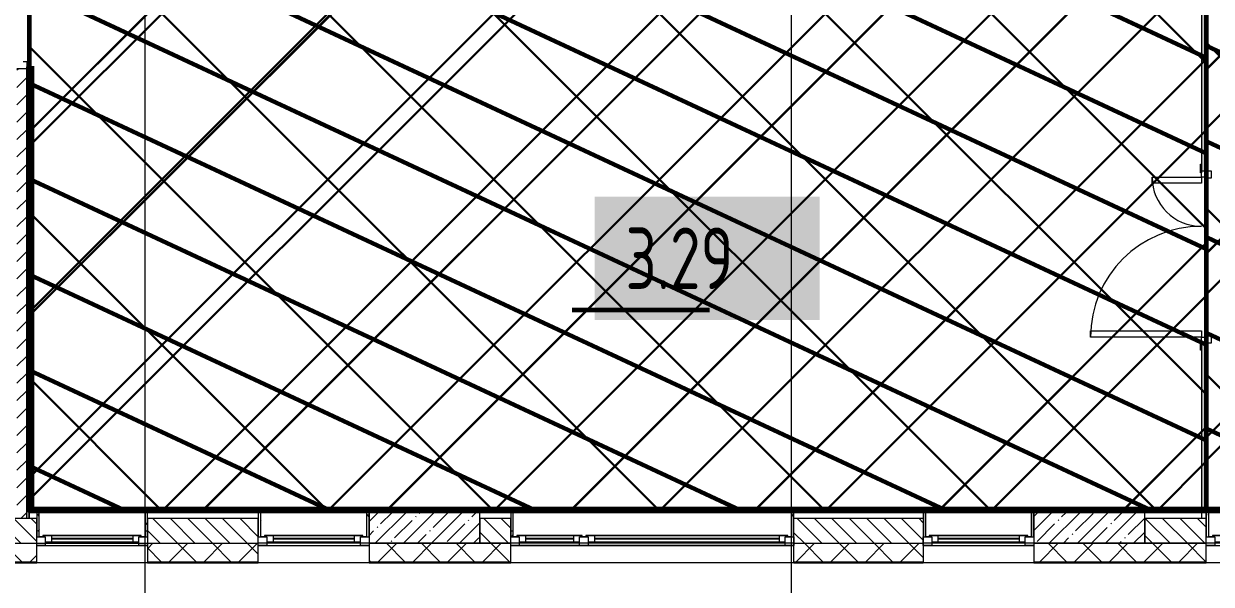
# Model space of a CAD drawing. Header units: millimetres. Extents: x -164500 to 426394, y -51911 to 102118.
# Drawn here: x 398952 to 408598, y -433 to 4121 of the extents above; entities that cross this region are included whole.
import ezdxf

# ---------------------------------------------------------------- set-up
doc = ezdxf.new("R2010")
doc.units = ezdxf.units.MM
for name, color, linetype, lineweight in [('0) шлифовка', 5, 'Continuous', 60), ('1.4) Плинтус ПЛ-4', 6, 'Continuous', 60), ('5.2) Л-1 Линолеум', 100, 'Continuous', 30), ('7.7) Плинтус', 222, 'Continuous', 90), ('A-GLAZ', 7, 'Continuous', 9), ('A-GLAZ-1', 7, 'Continuous', 5), ('A-WALL', 7, 'Continuous', 5), ('I-WALL', 7, 'Continuous', 5), ('S-COLS', 7, 'Continuous', 9), ('S-COLS-1', 7, 'Continuous', 5), ('Оси', 7, 'Continuous', 9)]:
    doc.layers.add(name, color=color, linetype=linetype, lineweight=lineweight)
for name, color, linetype in [('2) защита вин плитк', 6, 'Continuous'), ('3.1) Наливной пол', 3, 'Continuous'), ('3.2.3) Нал-ой пол 4 вып', 3, 'Continuous')]:
    doc.layers.add(name, color=color, linetype=linetype)
doc.layers.add('A-AREA-PATT-3', color=7, linetype='Continuous', lineweight=5, true_color=0xe6fae8, transparency=1)
for name, color, linetype, lineweight, true_color in [('A-DOOR-1', 7, 'Continuous', 5, 0xc0c0c0), ('A-DOOR-FRAM-1', 7, 'Continuous', 5, 0xc0c0c0), ('A-WALL-1', 9, 'Continuous', 5, 0x808080), ('A-WALL-FNSH-1', 9, 'Continuous', 5, 0x808080)]:
    doc.layers.add(name, color=color, linetype=linetype, lineweight=lineweight, true_color=true_color)
doc.styles.add('СПДС', font='ГОСТ тип А.ttf', dxfattribs={"width": 0.9})
pattern_1 = [(45, (289227.4, 1e-08), (-114.04925, 114.04925), []), (45, (289341.45, 1e-08), (-114.04925, 114.04925), [201.612, -40.322, 6.706, -33.617])]
pattern_2 = [(0, (289227.4, 1e-08), (243.84, 60.96), [20.117, -162.763, 20.117, -162.763, -975.36]), (0, (289227.4, 1e-08), (243.84, 60.96), [-365.76, 20.117, -345.643, 20.117, -162.763, -426.72]), (0, (289227.4, 1e-08), (243.84, 60.96), [-914.4, 20.117, -101.803, 20.117, -284.683]), (120, (289318.84, 30.48), (-174.71291, 180.691634), [20.117, -162.763, 20.117, -162.763, -975.36]), (120, (289318.84, 30.48), (-174.71291, 180.691634), [-365.76, 20.117, -345.643, 20.117, -162.763, -426.72]), (120, (289318.84, 30.48), (-174.71291, 180.691634), [-914.4, 20.117, -101.803, 20.117, -284.683]), (240, (289349.32, 152.4), (-69.12709, -241.651634), [20.117, -162.763, 20.117, -162.763, -975.36]), (240, (289349.32, 152.4), (-69.12709, -241.651634), [-365.76, 20.117, -345.643, 20.117, -162.763, -426.72]), (240, (289349.32, 152.4), (-69.12709, -241.651634), [-914.4, 20.117, -101.803, 20.117, -284.683])]
pattern_3 = [(45, (289617.4, 14980), (-747.606, 747.606), [])]

# ---------------------------------------------------------------- blocks, each defined once
blk = doc.blocks.new('120_Окно_СКБ_2Ст_Фрамуга сверху - 120_Окно_СКБ_2Ст_2300х2500_h_ ДОО-19727959-Объем проектирования 3 этажа')
at = {"layer": 'A-GLAZ'}
for p, q in [((-1150, -127), (-1150, -57)), ((-1150, -57), (-1080, -57)), ((-1080, -57), (-1080, -127)), ((520, -87), (-1080, -87)), ((-1080, -87), (-1080, -127)), ((-1030, -137), (-1030, -87)), ((470, -137), (470, -87)), ((520, -127), (520, -57)), ((520, -57), (590, -57)), ((520, -127), (520, -87)), ((590, -57), (590, -127)), ((1080, -87), (590, -87)), ((590, -87), (590, -127)), ((640, -137), (640, -87)), ((1030, -137), (1030, -87)), ((1080, -127), (1080, -57)), ((1080, -57), (1150, -57)), ((1080, -127), (1080, -87)), ((1150, -57), (1150, -127)), ((-1080, -127), (-1150, -127)), ((-1080, -127), (-1100, -127)), ((-1100, -127), (-1100, -137)), ((-1100, -137), (540, -137)), ((540, -137), (-1100, -137)), ((590, -127), (520, -127)), ((540, -127), (520, -127)), ((540, -137), (540, -127)), ((590, -127), (570, -127)), ((570, -127), (570, -137)), ((570, -137), (1100, -137)), ((1100, -137), (570, -137)), ((1150, -127), (1080, -127)), ((1100, -127), (1080, -127)), ((1100, -137), (1100, -127))]:
    blk.add_line(p, q, dxfattribs=at)
at = {"layer": 'A-GLAZ-1'}
for p, q in [((1150, -57), (-1150, -57)), ((-1080, -57), (1080, -57)), ((-1130, -127), (-1100, -127)), ((-1030, -107), (470, -107)), ((470, -117), (-1030, -117)), ((540, -127), (570, -127)), ((540, -127), (570, -127)), ((640, -107), (1030, -107)), ((1030, -117), (640, -117)), ((1100, -127), (1130, -127))]:
    blk.add_line(p, q, dxfattribs=at)
blk = doc.blocks.new('120_Окно_СКБ_1Ст - 120_Окно_СКБ_1Ст 900х2500_h_ с форточкой-V552-Объем проектирования 3 этажа')
at = {"layer": 'A-GLAZ'}
for p, q in [((-450, -127), (-450, -57)), ((-450, -57), (-380, -57)), ((-380, -57), (-380, -127)), ((380, -87), (-380, -87)), ((-380, -87), (-380, -127)), ((-330, -137), (-330, -87)), ((330, -137), (330, -87)), ((380, -127), (380, -57)), ((380, -57), (450, -57)), ((380, -127), (380, -87)), ((450, -57), (450, -127)), ((-380, -127), (-450, -127)), ((-380, -127), (-400, -127)), ((-400, -127), (-400, -137)), ((-400, -137), (400, -137)), ((400, -137), (-400, -137)), ((450, -127), (380, -127)), ((400, -127), (380, -127)), ((400, -137), (400, -127))]:
    blk.add_line(p, q, dxfattribs=at)
at = {"layer": 'A-GLAZ-1'}
for p, q in [((450, -57), (-450, -57)), ((-430, -127), (-400, -127)), ((-330, -107), (330, -107)), ((330, -117), (-330, -117)), ((400, -127), (430, -127))]:
    blk.add_line(p, q, dxfattribs=at)
blk = doc.blocks.new('120_Окно_СКБ_1Ст - 120_Окно_СКБ_1Ст 900х2500_h_ с форточкой-V554-Объем проектирования 3 этажа')
at = {"layer": 'A-GLAZ'}
for p, q in [((-450, -127), (-450, -57)), ((-450, -57), (-380, -57)), ((-380, -57), (-380, -127)), ((380, -87), (-380, -87)), ((-380, -87), (-380, -127)), ((-330, -137), (-330, -87)), ((330, -137), (330, -87)), ((380, -127), (380, -57)), ((380, -57), (450, -57)), ((380, -127), (380, -87)), ((450, -57), (450, -127)), ((-380, -127), (-450, -127)), ((-380, -127), (-400, -127)), ((-400, -127), (-400, -137)), ((-400, -137), (400, -137)), ((400, -137), (-400, -137)), ((450, -127), (380, -127)), ((400, -127), (380, -127)), ((400, -137), (400, -127))]:
    blk.add_line(p, q, dxfattribs=at)
at = {"layer": 'A-GLAZ-1'}
for p, q in [((450, -57), (-450, -57)), ((-430, -127), (-400, -127)), ((-330, -107), (330, -107)), ((330, -117), (-330, -117)), ((400, -127), (430, -127))]:
    blk.add_line(p, q, dxfattribs=at)
blk = doc.blocks.new('120_Окно_СКБ_1Ст - 120_Окно_СКБ_1Ст 900х2500_h_ с форточкой-V606-Объем проектирования 3 этажа')
at = {"layer": 'A-GLAZ'}
for p, q in [((-450, -127), (-450, -57)), ((-450, -57), (-380, -57)), ((-380, -57), (-380, -127)), ((380, -87), (-380, -87)), ((-380, -87), (-380, -127)), ((-330, -137), (-330, -87)), ((330, -137), (330, -87)), ((380, -127), (380, -57)), ((380, -57), (450, -57)), ((380, -127), (380, -87)), ((450, -57), (450, -127)), ((-380, -127), (-450, -127)), ((-380, -127), (-400, -127)), ((-400, -127), (-400, -137)), ((-400, -137), (400, -137)), ((400, -137), (-400, -137)), ((450, -127), (380, -127)), ((400, -127), (380, -127)), ((400, -137), (400, -127))]:
    blk.add_line(p, q, dxfattribs=at)
at = {"layer": 'A-GLAZ-1'}
for p, q in [((450, -57), (-450, -57)), ((-430, -127), (-400, -127)), ((-330, -107), (330, -107)), ((330, -117), (-330, -117)), ((400, -127), (430, -127))]:
    blk.add_line(p, q, dxfattribs=at)

msp = doc.modelspace()

# ---------------------------------------------------------------- hatches: boundary and pattern name
at = {"layer": '0) шлифовка', "true_color": 0x2776bb}
h = msp.add_hatch(dxfattribs=at)
h.set_pattern_fill('ANSI31', color=152, scale=222, angle=110)
h.set_pattern_definition([(155, (390048.4, 21129), (-297.882, -638.811), [])])
h.paths.add_polyline_path([(413637.402, 9980.044), (413637.402, 10359), (413632.402, 10359), (408578.402, 10359), (408578.402, 5159), (408557.402, 171), (414036.402, 171), (414036.402, 7701.044), (414057.402, 7701.044), (414057.402, 7721.044), (414057.402, 7722.044), (414070.126, 8879.044), (414057.563, 8879.044), (414057.563, 8900.044), (414078.911, 9980.044)])
h = msp.add_hatch(dxfattribs=at)
h.set_pattern_fill('ANSI31', color=152, scale=222, angle=110)
h.set_pattern_definition([(155, (289617.4, 14980), (-297.8825, -638.811), [])])
h.paths.add_polyline_path([(408557.402, 5159), (398998.402, 5159), (398998.402, 171), (408557.402, 171)])
at = {"layer": '2) защита вин плитк'}
h = msp.add_hatch(dxfattribs=at)
h.set_pattern_fill('ANSI31', color=256, scale=333)
h.set_pattern_definition([(45, (390048.4, 21122.1), (-747.606, 747.606), [])])
h.paths.add_polyline_path([(413637.402, 9973.099), (413637.402, 10352.054), (413632.402, 10352.054), (408578.402, 10352.054), (408578.402, 5152.054), (408557.402, 164.054), (414036.402, 164.054), (414036.402, 7694.099), (414057.402, 7694.099), (414057.402, 7714.099), (414057.402, 7715.099), (414070.126, 8872.099), (414057.563, 8872.099), (414057.563, 8893.099), (414078.911, 9973.099)])
h = msp.add_hatch(dxfattribs=at)
h.set_pattern_fill('ANSI31', color=256, scale=333)
h.set_pattern_definition([(45, (289617.4, 14973.1), (-747.606, 747.606), [])])
h.paths.add_polyline_path([(408557.402, 5152.054), (398998.402, 5152.054), (398998.402, 164.054), (408557.402, 164.054)])
at = {"layer": '3.1) Наливной пол'}
h = msp.add_hatch(dxfattribs=at)
h.set_pattern_fill('ANSI31', color=256, scale=333)
h.set_pattern_definition(pattern_3)
h.paths.add_polyline_path([(408557.402, 5159), (398998.402, 5159), (398998.402, 171), (408557.402, 171)])
at = {"layer": '3.2.3) Нал-ой пол 4 вып'}
h = msp.add_hatch(dxfattribs=at)
h.set_pattern_fill('ANSI31', color=256, scale=333)
h.set_pattern_definition([(45, (390048.4, 21129), (-747.606, 747.606), [])])
h.paths.add_polyline_path([(413637.402, 9980.044), (413637.402, 10359), (413632.402, 10359), (408578.402, 10359), (408578.402, 5159), (408557.402, 171), (414036.402, 171), (414036.402, 7701.044), (414057.402, 7701.044), (414057.402, 7721.044), (414057.402, 7722.044), (414070.126, 8879.044), (414057.563, 8879.044), (414057.563, 8900.044), (414078.911, 9980.044)])
h = msp.add_hatch(dxfattribs=at)
h.set_pattern_fill('ANSI31', color=256, scale=333)
h.set_pattern_definition(pattern_3)
h.paths.add_polyline_path([(408557.402, 5159), (398998.402, 5159), (398998.402, 171), (408557.402, 171)])
at = {"layer": '5.2) Л-1 Линолеум'}
h = msp.add_hatch(dxfattribs=at)
h.set_pattern_fill('ANSI37', color=256, scale=300)
h.set_pattern_definition([(45, (390048.4, 21129), (-673.52, 673.52), []), (135, (390048.4, 21129), (-673.52, -673.52), [])])
h.paths.add_polyline_path([(413637.402, 9973.099), (413637.402, 10352.054), (413632.402, 10352.054), (408578.402, 10352.054), (408578.402, 5152.054), (408557.402, 164.054), (414036.402, 164.054), (414036.402, 7694.099), (414057.402, 7694.099), (414057.402, 7714.099), (414057.402, 7715.099), (414070.126, 8872.099), (414057.563, 8872.099), (414057.563, 8893.099), (414078.911, 9973.099)])
h = msp.add_hatch(dxfattribs=at)
h.set_pattern_fill('ANSI37', color=256, scale=300)
h.set_pattern_definition([(45, (289617.4, 14980), (-673.519, 673.519), []), (135, (289617.4, 14980), (-673.519, -673.519), [])])
h.paths.add_polyline_path([(408557.402, 5152.054), (401136.402, 5152.054), (401136.402, 6599), (398998.402, 6599), (398998.402, 164.054), (408557.402, 164.054)])
at = {"layer": 'A-AREA-PATT-3'}
h = msp.add_hatch(color=256, dxfattribs=at)
h.paths.add_polyline_path([(408557.402, 170.5), (408557.402, 1525), (408517.402, 1525), (408519.381, 170.5)])
h.paths.add_polyline_path([(408557.402, 2925), (408555.364, 5159.5), (408517.402, 5159.5), (408517.402, 2925)])
at = {"layer": 'A-WALL'}
h = msp.add_hatch(dxfattribs=at)
h.set_pattern_fill('FP_2', color=256, style=0, pattern_type=2)
h.set_pattern_definition([(135, (289227.4, 1e-08), (-70.71068, -70.71068), [])])
h.paths.add_polyline_path([(394407.402, -100), (395457.402, -100), (395457.402, 100), (394407.402, 100)])
h.paths.add_polyline_path([(399057.402, -100), (399057.402, 100), (398157.402, 100), (398157.402, -100), (398998.402, -100)])
h.paths.add_polyline_path([(399957.402, -100), (400857.402, -100), (400857.402, 100), (399957.402, 100), (399957.402, 21.033)])
h.paths.add_polyline_path([(381157.402, -100), (381957.402, -100), (381957.402, 100), (381157.402, 100), (381157.402, -48)])
h.paths.add_polyline_path([(410657.402, -100), (410657.402, 100), (410357.402, 100), (410357.402, -100)])
h.paths.add_polyline_path([(408513.092, -100), (408557.402, -100), (408557.402, 100), (408057.402, 99.115), (408057.402, -100)])
h.paths.add_polyline_path([(383757.402, -100), (384007.402, -100), (384007.402, 100), (383757.402, 100), (383757.402, -77.098)])
h.paths.add_polyline_path([(386307.402, -100), (387357.402, -100), (387357.402, 100), (386307.402, 100)])
h.paths.add_polyline_path([(390837.402, -100), (390957.402, -100), (390957.402, 100), (390057.402, 100), (390057.402, -100), (390797.402, -100)])
h.paths.add_polyline_path([(405207.402, -100), (406257.402, -100), (406257.402, 100), (405207.402, 100), (405207.402, 2.496)])
h.paths.add_polyline_path([(391857.402, -100), (392107.402, -100), (392107.402, 100), (391857.402, 100), (391857.402, 50)])
h.paths.add_polyline_path([(402657.402, -100), (402907.402, -100), (402907.402, 100), (402657.402, 100), (402657.402, -84.011)])
h = msp.add_hatch(dxfattribs=at)
h.set_pattern_fill('FP_24', color=256, style=0, pattern_type=2)
h.set_pattern_definition([(45, (289227.4, 1e-08), (-141.42136, 141.42136), []), (135, (289227.4, 1e-08), (-141.42136, -141.42136), [])])
h.paths.add_polyline_path([(414304.517, -250), (414307.402, -250), (414307.402, -100), (412957.402, -100), (412957.402, -250), (414057.402, -250)])
h.paths.add_polyline_path([(410357.402, -250), (410657.402, -250), (410657.402, -100), (409457.402, -100), (409457.402, -250), (409600.868, -250)])
h.paths.add_polyline_path([(408513.092, -250), (408557.402, -250), (408557.402, -100), (407157.402, -100), (407157.402, -250), (408057.402, -250)])
h.paths.add_polyline_path([(406257.402, -250), (406257.402, -100), (405207.402, -100), (405207.402, -250)])
h.paths.add_polyline_path([(401986.436, -250), (402907.402, -250), (402907.402, -100), (401757.402, -100), (401757.402, -250)])
h.paths.add_polyline_path([(399957.402, -250), (400857.402, -250), (400857.402, -100), (399957.402, -100), (399957.402, -231.462)])
h.paths.add_polyline_path([(396547.556, -250), (397257.402, -250), (397257.402, -100), (396357.402, -100), (396357.402, -250)])
h.paths.add_polyline_path([(398998.402, -250), (399057.402, -250), (399057.402, -100), (398157.402, -100), (398157.402, -250), (398995.052, -250)])
h.paths.add_polyline_path([(395457.402, -250), (395457.402, -100), (394407.402, -100), (394407.402, -250), (394930.002, -250)])
h.paths.add_polyline_path([(390057.402, -250), (392107.402, -250), (392107.402, -100), (390057.402, -100)])
h.paths.add_polyline_path([(386757.572, -250), (387357.402, -250), (387357.402, -100), (386307.402, -100), (386307.402, -250)])
h.paths.add_polyline_path([(388933.124, -250), (389157.402, -250), (389157.402, -100), (388257.402, -100), (388257.402, -250)])
h.paths.add_polyline_path([(378512.548, -250), (380257.402, -250), (380257.402, -100), (378437.402, -100), (378437.402, -250), (378500.875, -250)])
h.paths.add_polyline_path([(381157.402, -250), (381957.402, -250), (381957.402, -100), (381157.402, -100)])
h.paths.add_polyline_path([(384007.402, -250), (384007.402, -100), (382857.402, -100), (382857.402, -250), (383804.802, -250)])
at = {"layer": 'I-WALL'}
h = msp.add_hatch(dxfattribs=at)
h.set_pattern_fill('FP_22', color=256, style=0, pattern_type=2)
h.set_pattern_definition([(45, (289227.4, 1e-08), (-70.71068, 70.71068), [])])
h.paths.add_polyline_path([(398977.402, 100), (398977.402, 3755), (398897.402, 3755), (398897.402, 100)])
h.paths.add_polyline_path([(398947.402, 5155), (398977.402, 5155), (398977.402, 10400), (398897.402, 10400), (398897.402, 5155), (398939.555, 5155)])
h = msp.add_hatch(dxfattribs=at)
h.set_pattern_fill('FP_191', color=256, style=0, pattern_type=2)
h.set_pattern_definition(pattern_2)
h.paths.add_polyline_path([(398977.402, 100), (398997.402, 100.36), (398997.402, 3755), (398985.402, 3755), (398985.402, 3700), (398977.402, 3700), (398977.402, 127.778)])
h.paths.add_polyline_path([(398985.402, 5155), (398997.402, 5155), (398997.402, 6599), (398977.402, 6600), (398978.164, 5210), (398985.402, 5210), (398985.402, 5168.333)])
h = msp.add_hatch(dxfattribs=at)
h.set_pattern_fill('FP_191', color=256, style=0, pattern_type=2)
h.set_pattern_definition(pattern_2)
h.paths.add_polyline_path([(413989.552, 150), (414037.402, 150), (414037.402, 170), (398998.402, 170), (398998.402, 150), (413951.972, 150)])
h = msp.add_hatch(dxfattribs=at)
h.set_pattern_fill('FP_191', color=256, style=0, pattern_type=2)
h.set_pattern_definition(pattern_2)
h.paths.add_polyline_path([(399077.402, -48), (399077.402, 150), (399057.402, 150), (399057.402, -48)])
h = msp.add_hatch(dxfattribs=at)
h.set_pattern_fill('FP_191', color=256, style=0, pattern_type=2)
h.set_pattern_definition(pattern_2)
h.paths.add_polyline_path([(399957.402, -48), (399957.402, 149.839), (399937.402, 149.839), (399937.402, -48)])
h = msp.add_hatch(dxfattribs=at)
h.set_pattern_fill('FP_191', color=256, style=0, pattern_type=2)
h.set_pattern_definition(pattern_2)
h.paths.add_polyline_path([(400877.402, -48), (400877.402, 150), (400857.402, 150), (400857.402, -48)])
h = msp.add_hatch(dxfattribs=at)
h.set_pattern_fill('FP_191', color=256, style=0, pattern_type=2)
h.set_pattern_definition(pattern_2)
h.paths.add_polyline_path([(401757.402, -48), (401757.402, 149.839), (401737.402, 149.64), (401737.402, -48)])
h = msp.add_hatch(dxfattribs=at)
h.set_pattern_fill('FP_191', color=256, style=0, pattern_type=2)
h.set_pattern_definition(pattern_2)
h.paths.add_polyline_path([(402927.402, -48), (402927.402, 150), (402907.402, 150), (402907.402, -48)])
h = msp.add_hatch(dxfattribs=at)
h.set_pattern_fill('FP_191', color=256, style=0, pattern_type=2)
h.set_pattern_definition(pattern_2)
h.paths.add_polyline_path([(405187.402, -48), (405207.402, -48), (405207.402, 149.839), (405187.402, 149.839), (405187.402, -38)])
h = msp.add_hatch(dxfattribs=at)
h.set_pattern_fill('FP_191', color=256, style=0, pattern_type=2)
h.set_pattern_definition(pattern_2)
h.paths.add_polyline_path([(406277.402, -48), (406277.402, 150), (406257.402, 150), (406257.402, -48)])
h = msp.add_hatch(dxfattribs=at)
h.set_pattern_fill('FP_191', color=256, style=0, pattern_type=2)
h.set_pattern_definition(pattern_2)
h.paths.add_polyline_path([(407137.402, -48), (407157.402, -48), (407157.402, 149.839), (407137.402, 149.839), (407137.402, -38)])
h = msp.add_hatch(dxfattribs=at)
h.set_pattern_fill('FP_191', color=256, style=0, pattern_type=2)
h.set_pattern_definition(pattern_2)
h.paths.add_polyline_path([(408557.402, -48), (408577.402, -48), (408577.402, 150), (408557.402, 150), (408557.402, 100)])
at = {"layer": 'S-COLS-1'}
h = msp.add_hatch(dxfattribs=at)
h.set_pattern_fill('FP_1', color=256, style=0, pattern_type=2)
h.set_pattern_definition(pattern_1)
h.paths.add_polyline_path([(402657.402, -100), (402657.402, 150), (401757.402, 150), (401757.402, -100), (402364.161, -100)])
h = msp.add_hatch(dxfattribs=at)
h.set_pattern_fill('FP_1', color=256, style=0, pattern_type=2)
h.set_pattern_definition(pattern_1)
h.paths.add_polyline_path([(407157.402, -100), (408057.402, -100), (408057.402, 150), (407157.402, 150), (407157.402, -0.442)])

# ---------------------------------------------------------------- linework, layer by layer
at = {"layer": '0) шлифовка'}
msp.add_lwpolyline([(398998.402, 5159), (408557.402, 5159), (408557.402, 171), (398998.402, 171)], close=True, dxfattribs=at)
msp.add_lwpolyline([(403406.612, 1797.174), (404521.559, 1797.174)], dxfattribs=at)
at = {"layer": '1.4) Плинтус ПЛ-4'}
msp.add_line((399018.402, 3776), (399018.402, 191), dxfattribs=at)
for points in [[(399937.402, 171), (400878.402, 171)], [(401736.402, 171), (402927.402, 171)], [(405187.402, 171), (406278.402, 171)], [(407139.561, 171), (408557.402, 171)]]:
    msp.add_lwpolyline(points, dxfattribs=at)
at = {"layer": '7.7) Плинтус'}
msp.add_lwpolyline([(398998.402, 494.307), (398998.402, 171), (414036.402, 171), (414036.402, 2448.591)], dxfattribs=at)
at = {"layer": 'A-DOOR-1'}
for p, q in [((408117.402, 2825), (408117.402, 2875)), ((408117.402, 2875), (408517.402, 2875)), ((408517.402, 2825), (408117.402, 2825)), ((408517.402, 2875), (408517.402, 2825)), ((407617.402, 1625), (408517.402, 1625)), ((407617.402, 1575), (407617.402, 1625)), ((408517.402, 1575), (407617.402, 1575)), ((408517.402, 1625), (408517.402, 1575))]:
    msp.add_line(p, q, dxfattribs=at)
for centre, radius, start, end in [((408517.402, 2875), 400, 180, 270), ((408517.402, 1575), 900, 90, 180)]:
    msp.add_arc(centre, radius, start, end, dxfattribs=at)
at = {"layer": 'A-DOOR-FRAM-1'}
for p, q in [((398947.402, 3815), (398977.402, 3815)), ((398976.402, 3770), (398977.402, 3770)), ((398976.402, 3755), (398976.402, 3770)), ((398977.402, 3815), (398977.402, 3755)), ((398977.402, 3770), (398977.402, 3755)), ((398977.402, 3770), (398985.402, 3770)), ((398977.402, 3700), (398977.402, 3770)), ((398985.402, 3770), (398985.402, 3700)), ((398977.402, 3755), (398897.402, 3755)), ((398977.402, 3755), (398976.402, 3755)), ((398985.402, 3700), (398977.402, 3700)), ((408509.402, 2980), (408517.402, 2980)), ((408509.402, 2910), (408509.402, 2980)), ((408517.402, 2910), (408509.402, 2910)), ((408517.402, 2980), (408517.402, 2910)), ((408517.402, 2925), (408597.402, 2925)), ((408517.402, 2875), (408517.402, 2925)), ((408556.402, 2925), (408557.402, 2925)), ((408556.402, 2910), (408556.402, 2925)), ((408557.402, 2910), (408556.402, 2910)), ((408557.402, 2980), (408565.402, 2980)), ((408557.402, 2910), (408557.402, 2980)), ((408557.402, 2925), (408557.402, 2910)), ((408565.402, 2910), (408557.402, 2910)), ((408565.402, 2980), (408565.402, 2910)), ((408597.402, 2925), (408597.402, 2865)), ((408567.402, 2875), (408517.402, 2875)), ((408567.402, 2865), (408567.402, 2875)), ((408597.402, 2865), (408567.402, 2865)), ((408517.402, 1525), (408517.402, 1575)), ((408517.402, 1575), (408567.402, 1575)), ((408567.402, 1585), (408597.402, 1585)), ((408567.402, 1575), (408567.402, 1585)), ((408597.402, 1585), (408597.402, 1525)), ((408509.402, 1540), (408517.402, 1540)), ((408509.402, 1470), (408509.402, 1540)), ((408517.402, 1470), (408509.402, 1470)), ((408517.402, 1540), (408517.402, 1470)), ((408597.402, 1525), (408517.402, 1525)), ((408556.402, 1540), (408557.402, 1540)), ((408556.402, 1525), (408556.402, 1540)), ((408557.402, 1525), (408556.402, 1525)), ((408557.402, 1540), (408557.402, 1525)), ((408557.402, 1540), (408565.402, 1540)), ((408557.402, 1470), (408557.402, 1540)), ((408565.402, 1470), (408557.402, 1470)), ((408565.402, 1540), (408565.402, 1470))]:
    msp.add_line(p, q, dxfattribs=at)
at = {"layer": 'A-WALL'}
for p, q in [((398997.402, 100), (398997.402, 3755)), ((402657.402, 100), (402657.402, -100)), ((408057.402, 100), (408057.402, -100)), ((398157.402, -100), (399057.402, -100)), ((398157.402, -100), (400857.402, -100)), ((399957.402, -100), (400857.402, -100)), ((402657.402, -100), (402907.402, -100)), ((405207.402, -100), (406257.402, -100)), ((405207.402, -100), (406257.402, -100)), ((408057.402, -100), (408557.402, -100)), ((398157.402, -250), (399057.402, -250)), ((398157.402, -253), (399057.402, -253)), ((399957.402, -258), (399057.402, -258)), ((399957.402, -250), (400857.402, -250)), ((399957.402, -253), (400857.402, -253)), ((401757.402, -258), (400857.402, -258)), ((401757.402, -250), (402907.402, -250)), ((401757.402, -253), (402907.402, -253)), ((405207.402, -258), (402907.402, -258)), ((405207.402, -250), (406257.402, -250)), ((405207.402, -253), (406257.402, -253)), ((407157.402, -258), (406257.402, -258)), ((407157.402, -250), (408557.402, -250)), ((407157.402, -253), (408557.402, -253)), ((409457.402, -258), (408557.402, -258))]:
    msp.add_line(p, q, dxfattribs=at)
at = {"layer": 'A-WALL-1'}
for p, q in [((408557.402, 10600), (408557.402, 2980)), ((408517.402, 5180), (408517.402, 2980)), ((398977.402, 100), (398977.402, 3700)), ((398997.402, 3755), (398985.402, 3755)), ((408517.402, 1470), (408517.402, 100)), ((408557.402, 100), (408557.402, 1470)), ((399057.402, 100), (398157.402, 100)), ((414037.402, 170), (398997.402, 170)), ((398997.402, 150), (414037.402, 150)), ((399077.402, 150), (399057.402, 150)), ((399057.402, 150), (399057.402, -48)), ((399057.402, -250), (399057.402, 100)), ((399077.402, -48), (399077.402, 150)), ((399957.402, 149.839), (399937.402, 149.839)), ((399937.402, 149.839), (399937.402, -48)), ((399957.402, -48), (399957.402, 149.839)), ((400857.402, 100), (399957.402, 100)), ((399957.402, 100), (399957.402, -250)), ((400877.402, 150), (400857.402, 150)), ((400857.402, 150), (400857.402, -48)), ((400857.402, -250), (400857.402, 100)), ((400877.402, -48), (400877.402, 150)), ((401757.402, 149.839), (401737.402, 149.839)), ((401737.402, 149.839), (401737.402, -48)), ((401757.402, -48), (401757.402, 149.839)), ((402907.402, 100), (402657.402, 100)), ((402927.402, 150), (402907.402, 150)), ((402907.402, 150), (402907.402, -48)), ((402907.402, -250), (402907.402, 100)), ((402927.402, -48), (402927.402, 150)), ((405207.402, 149.839), (405187.402, 149.839)), ((405187.402, 149.839), (405187.402, -48)), ((405207.402, -250), (405207.402, 149.839)), ((406257.402, 100), (405207.402, 100)), ((406277.402, 150), (406257.402, 150)), ((406257.402, 150), (406257.402, -250)), ((406277.402, -48), (406277.402, 150)), ((407157.402, 149.839), (407137.402, 149.839)), ((407137.402, 149.839), (407137.402, -48)), ((407157.402, -48), (407157.402, 149.839)), ((408557.402, 100), (408057.402, 100)), ((408577.402, 150), (408557.402, 150)), ((408557.402, 150), (408557.402, -48)), ((408557.402, -250), (408557.402, 100)), ((408577.402, -48), (408577.402, 150)), ((399057.402, -48), (399077.402, -48)), ((399937.402, -48), (399957.402, -48)), ((400857.402, -48), (400877.402, -48)), ((401737.402, -48), (401757.402, -48)), ((402907.402, -48), (402927.402, -48)), ((405187.402, -48), (405207.402, -48)), ((406257.402, -48), (406277.402, -48)), ((407137.402, -48), (407157.402, -48)), ((408557.402, -48), (408577.402, -48)), ((402907.402, -100), (401757.402, -100)), ((401757.402, -100), (401757.402, -250)), ((408557.402, -100), (407157.402, -100)), ((407157.402, -100), (407157.402, -250))]:
    msp.add_line(p, q, dxfattribs=at)
at = {"layer": 'A-WALL-FNSH-1'}
for p, q in [((398998.402, 3755), (398997.402, 3755)), ((398998.402, 171), (398998.402, 3755)), ((414036.402, 171), (398998.402, 171)), ((398998.402, 100), (398998.402, 150)), ((399078.402, 150), (399077.402, 150)), ((399078.402, -48), (399078.402, 150)), ((399937.402, 149.839), (399936.402, 149.839)), ((399936.402, 149.839), (399936.402, -48)), ((400878.402, 150), (400877.402, 150)), ((400878.402, -48), (400878.402, 150)), ((401737.402, 149.839), (401736.402, 149.839)), ((401736.402, 149.839), (401736.402, -48)), ((402928.402, 150), (402927.402, 150)), ((402928.402, -48), (402928.402, 150)), ((405187.402, 149.839), (405186.402, 149.839)), ((405186.402, 149.839), (405186.402, -48)), ((406278.402, 150), (406277.402, 150)), ((406278.402, -48), (406278.402, 150)), ((407137.402, 149.839), (407136.402, 149.839)), ((407136.402, 149.839), (407136.402, -48)), ((408578.402, 150), (408577.402, 150)), ((408578.402, -48), (408578.402, 150)), ((399077.402, -48), (399078.402, -48)), ((399936.402, -48), (399937.402, -48)), ((400877.402, -48), (400878.402, -48)), ((401736.402, -48), (401737.402, -48)), ((402927.402, -48), (402928.402, -48)), ((405186.402, -48), (405187.402, -48)), ((406277.402, -48), (406278.402, -48)), ((407136.402, -48), (407137.402, -48)), ((408577.402, -48), (408578.402, -48)), ((398157.402, -258), (399057.402, -258)), ((399057.402, -258), (399057.402, -250)), ((399957.402, -250), (399957.402, -258)), ((399957.402, -258), (400857.402, -258)), ((400857.402, -258), (400857.402, -250)), ((401757.402, -250), (401757.402, -258)), ((401757.402, -258), (402907.402, -258)), ((402907.402, -258), (402907.402, -250)), ((405207.402, -250), (405207.402, -258)), ((405207.402, -258), (406257.402, -258)), ((406257.402, -258), (406257.402, -250)), ((407157.402, -250), (407157.402, -258)), ((407157.402, -258), (408557.402, -258)), ((408557.402, -258), (408557.402, -250))]:
    msp.add_line(p, q, dxfattribs=at)
at = {"layer": 'I-WALL'}
for p, q in [((401757.402, -100), (400857.402, -100)), ((405207.402, -100), (402907.402, -100)), ((407157.402, -100), (406257.402, -100)), ((409457.402, -100), (408557.402, -100))]:
    msp.add_line(p, q, dxfattribs=at)
at = {"layer": 'S-COLS'}
for p, q in [((402657.402, -100), (402657.402, 100)), ((408057.402, -100), (408057.402, 100))]:
    msp.add_line(p, q, dxfattribs=at)
at = {"layer": 'S-COLS-1'}
for p, q in [((402657.402, 150), (401757.402, 150)), ((401757.402, 150), (401757.402, -100)), ((402657.402, 100), (402657.402, 150)), ((408057.402, 150), (407157.402, 150)), ((407157.402, 150), (407157.402, -100)), ((408057.402, 100), (408057.402, 150)), ((401757.402, -100), (402657.402, -100)), ((407157.402, -100), (408057.402, -100))]:
    msp.add_line(p, q, dxfattribs=at)
at = {"layer": 'Оси'}
for points in [[(399937.402, -1906.259), (399937.402, 3093.741), (399937.402, 17028.287), (399937.402, 22028.287)], [(405187.402, -1906.259), (405187.402, 3093.741), (405187.402, 16915.097), (405187.402, 21915.097)]]:
    msp.add_lwpolyline(points, dxfattribs=at)

# ---------------------------------------------------------------- block references
at = {"layer": 'A-GLAZ', "color": 3, "rotation": 180}
for name, p in [('120_Окно_СКБ_1Ст - 120_Окно_СКБ_1Ст 900х2500_h_ с форточкой-V606-Объем проектирования 3 этажа', (399507.402, -175)), ('120_Окно_СКБ_1Ст - 120_Окно_СКБ_1Ст 900х2500_h_ с форточкой-V606-Объем проектирования 3 этажа', (401307.402, -175)), ('120_Окно_СКБ_2Ст_Фрамуга сверху - 120_Окно_СКБ_2Ст_2300х2500_h_ ДОО-19727959-Объем проектирования 3 этажа', (404057.402, -175)), ('120_Окно_СКБ_1Ст - 120_Окно_СКБ_1Ст 900х2500_h_ с форточкой-V552-Объем проектирования 3 этажа', (406707.402, -175)), ('120_Окно_СКБ_1Ст - 120_Окно_СКБ_1Ст 900х2500_h_ с форточкой-V554-Объем проектирования 3 этажа', (409007.402, -175))]:
    msp.add_blockref(name, p, dxfattribs=at)

# ---------------------------------------------------------------- texts
at = {"insert": (403840.114, 2465.024), "char_height": 500, "width": 1327.5945, "attachment_point": 1, "style": 'СПДС', "bg_fill": 1, "box_fill_scale": 1.5, "bg_fill_color": 7, "bg_fill_true_color": 16777215, "bg_fill_transparency": 0}
msp.add_mtext('3.29', dxfattribs=at)

doc.saveas('drawing.dxf')
